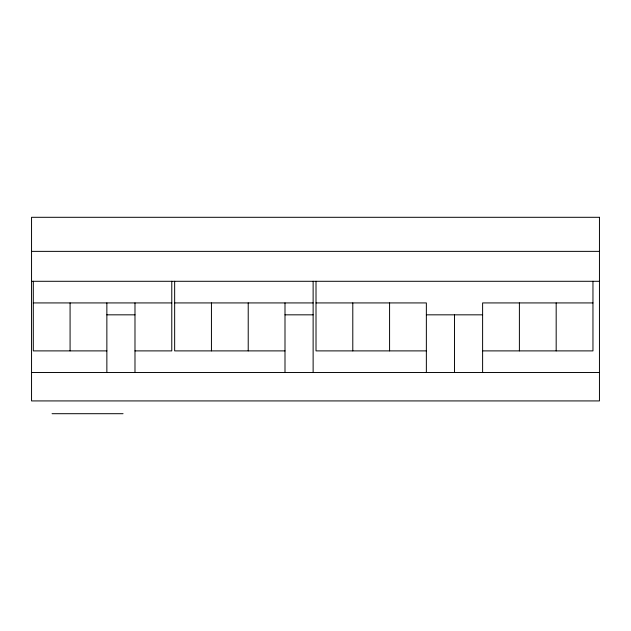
<?xml version="1.0" encoding="UTF-8"?>
<svg xmlns="http://www.w3.org/2000/svg" width="631" height="631" viewBox="0 0 631 631"><rect width="100%" height="100%" fill="white"/><g stroke="black" fill="none" stroke-linecap="round" stroke-linejoin="round"><path stroke-width="0.95" d="M31.55 251.367L599.45 251.367M31.55 281.292L599.45 281.292M33.301 302.927L171.774 302.927M174.653 302.927L313.126 302.927M316.013 302.927L426.359 302.927L426.359 372.527M592.959 302.927L482.612 302.927L482.612 372.527M106.86 314.83L134.987 314.83M284.999 314.83L313.126 314.83M426.359 314.83L482.612 314.83M106.86 350.891L33.301 350.891L33.301 281.292M134.987 350.891L171.774 350.891L171.774 281.292M284.999 350.891L174.653 350.891L174.653 281.292M426.359 350.891L316.013 350.891L316.013 281.292M482.612 350.891L592.959 350.891L592.959 281.292M31.55 372.527L599.45 372.527M52.065 413.699L123.053 413.699M556.179 302.927L556.179 350.891M519.392 302.927L519.392 350.891M454.486 314.83L454.486 372.527M389.579 302.927L389.579 350.891M352.792 302.927L352.792 350.891M313.126 281.292L313.126 372.527M284.999 302.927L284.999 372.527M248.22 302.927L248.22 350.891M211.44 302.927L211.44 350.891M134.987 302.927L134.987 372.527M106.86 302.927L106.86 372.527M70.08 302.927L70.08 350.891M599.45 217.301L31.55 217.301L31.55 400.922L599.45 400.922L599.45 217.301"/></g></svg>
